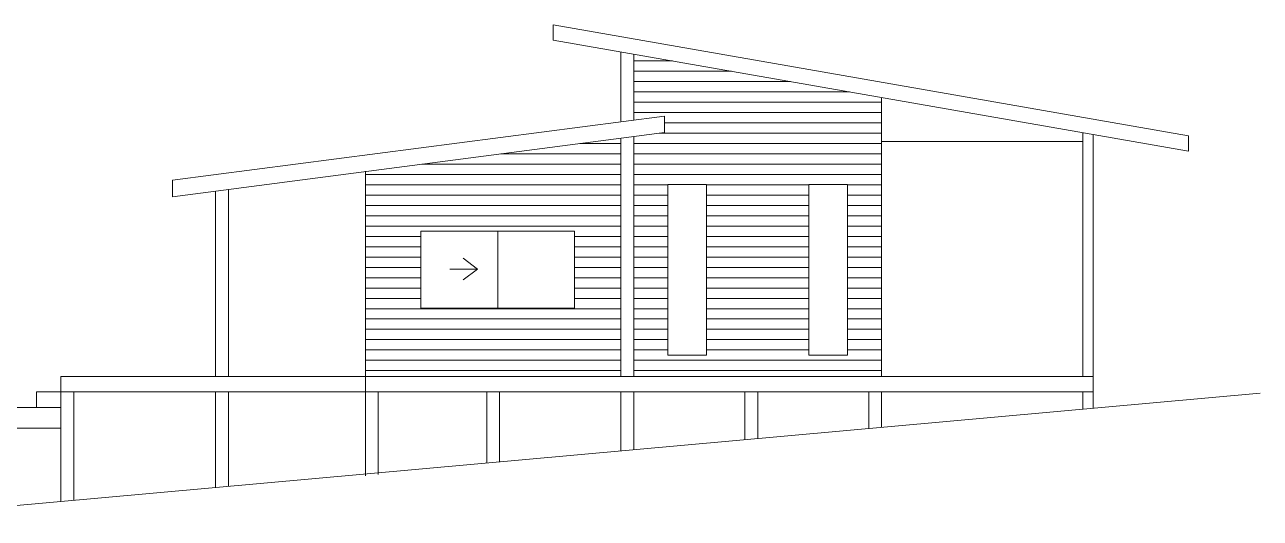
# Model space of a CAD drawing. Header units: millimetres. Extents: x -23978 to 678800, y -72710 to 21371.
# Drawn here: x 272240 to 286706, y 9270 to 15051 of the extents above; entities that cross this region are included whole.
import ezdxf

# ---------------------------------------------------------------- set-up
doc = ezdxf.new("R2010")
doc.units = ezdxf.units.MM
doc.header["$MEASUREMENT"] = 0
doc.layers.add('Hatch', color=7, linetype='Continuous', lineweight=0, true_color=0x6e6e6e)
doc.layers.add('Main', color=6, linetype='Continuous', lineweight=13)
doc.layers.add('Title block', color=7, linetype='Continuous', lineweight=9)

msp = doc.modelspace()

# ---------------------------------------------------------------- hatches: boundary and pattern name
at = {"layer": 'Hatch'}
h = msp.add_hatch(dxfattribs=at)
h.set_pattern_fill('ANSI31', color=256, scale=967.033, angle=315)
h.paths.add_polyline_path([(279371.4, 14705.4), (279371.4, 13935.1), (279729.8, 13981.9), (279729.8, 13788.5), (279371.4, 13741.7), (279371.4, 10931.5), (282272.5, 10931.5), (282272.5, 14198.3)])
h.paths.add_polyline_path([(281422.5, 13181.5), (281872.5, 13181.5), (281872.5, 11181.5), (281422.5, 11181.5)], flags=16)
h.paths.add_polyline_path([(280221.4, 13181.5), (280221.4, 11181.5), (279771.4, 11181.5), (279771.4, 13181.5)], flags=16)
h = msp.add_hatch(dxfattribs=at)
h.set_pattern_fill('ANSI31', color=256, scale=967.033, angle=315)
h.paths.add_polyline_path([(279220.3, 13722), (276228.6, 13331.5), (276228.6, 10931.5), (279220.3, 10931.5)])
h.paths.add_polyline_path([(278678.6, 12631.5), (278678.6, 11731.5), (276878.6, 11731.5), (276878.6, 12631.5)], flags=16)

# ---------------------------------------------------------------- linework, layer by layer
at = {"layer": 'Main'}
for p, q in [((285865.6, 13751.5), (278429.1, 15051.5)), ((278429.1, 14870.1), (278429.1, 15051.5)), ((285865.6, 13570.1), (278429.1, 14870.1)), ((279220.3, 14731.8), (279220.3, 13920.8)), ((279371.4, 14705.4), (279371.4, 13935.1)), ((282272.5, 14198.3), (282272.5, 10931.5)), ((273970.6, 13230.2), (279729.8, 13981.9)), ((279729.8, 13788.5), (279729.8, 13981.9)), ((273970.6, 13036.7), (279729.8, 13788.5)), ((284629.7, 10931.5), (284629.7, 13786.2)), ((284750.6, 10560), (284750.6, 13765.1)), ((285865.6, 13570.1), (285865.6, 13751.5)), ((279220.3, 13722), (279220.3, 10931.5)), ((279371.4, 13741.7), (279371.4, 10931.5)), ((282272.5, 13681.5), (284629.7, 13681.5)), ((276228.6, 9767.6), (276228.6, 13336.9)), ((273970.6, 13036.7), (273970.6, 13230.2)), ((274475.8, 10931.5), (274475.8, 13102.7)), ((274626.9, 10931.5), (274626.9, 13122.4)), ((277778.6, 12631.5), (277778.6, 11731.5)), ((272662.7, 10931.5), (276228.6, 10931.5)), ((272662.7, 10931.5), (272662.7, 10568.8)), ((276228.6, 10931.5), (282272.5, 10931.5)), ((282272.5, 10931.5), (284750.6, 10931.5)), ((270484.1, 9269.9), (286706.3, 10736.8)), ((272662.7, 10750.1), (272378, 10750.1)), ((272378, 10750.1), (272378, 10568.8)), ((272662.7, 9466.9), (272662.7, 10750.1)), ((272662.7, 10750.1), (276228.6, 10750.1)), ((272813.8, 9480.6), (272813.8, 10750.1)), ((274475.8, 9630.9), (274475.8, 10750.1)), ((274626.9, 9644.6), (274626.9, 10750.1)), ((276228.6, 10750.1), (284750.6, 10750.1)), ((276379.7, 10750.1), (276379.7, 9781.6)), ((277648.9, 10750.1), (277648.9, 9917.8)), ((277800, 10750.1), (277800, 9931.5)), ((279220.3, 10750.1), (279220.3, 10059.9)), ((279371.4, 10750.1), (279371.4, 10073.6)), ((280670.9, 10750.1), (280670.9, 10191.1)), ((280822, 10750.1), (280822, 10204.7)), ((282121.4, 10750.1), (282121.4, 10322.3)), ((282272.5, 10750.1), (282272.5, 10335.9)), ((284629.7, 10750.1), (284629.7, 10549.1))]:
    msp.add_line(p, q, dxfattribs=at)
for points in [[(280221.4, 11181.5), (280221.4, 13181.5), (279771.4, 13181.5), (279771.4, 11181.5)], [(281422.5, 11181.5), (281422.5, 13181.5), (281872.5, 13181.5), (281872.5, 11181.5)]]:
    msp.add_lwpolyline(points, close=True, dxfattribs=at)
for points in [[(276878.6, 11731.5), (276878.6, 12631.5), (278678.6, 12631.5), (278678.6, 11731.5), (276878.6, 11731.5)], [(271363.2, 10327.1), (272662.7, 10327.1), (272662.7, 10568.8), (271363.2, 10568.8)]]:
    msp.add_lwpolyline(points, dxfattribs=at)
at = {"layer": 'Title block'}
for p, q in [((277542, 12189.8), (277372, 12318.1)), ((277219.3, 12189.8), (277542, 12189.8)), ((277542, 12189.8), (277372, 12061.6))]:
    msp.add_line(p, q, dxfattribs=at)

doc.saveas('drawing.dxf')
